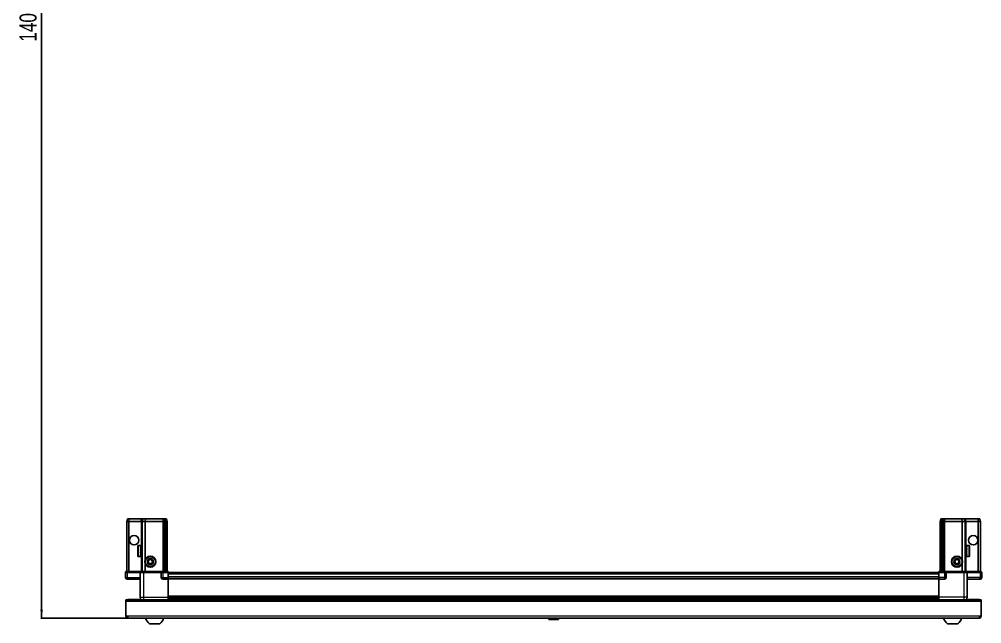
# Model space of a CAD drawing. Header units: millimetres. Extents: x -659 to 3389, y -1410 to 1598.
# Drawn here: x -627 to 497, y -1410 to -703 of the extents above; entities that cross this region are included whole.
import ezdxf

# ---------------------------------------------------------------- set-up
doc = ezdxf.new("R2010")
doc.units = ezdxf.units.MM
doc.layers.add('FORMAT', color=7, linetype='Continuous')
doc.styles.add('SLDTEXTSTYLE0', font='TXT', dxfattribs={"width": 0.75})
doc.dimstyles.new('SLDDIMSTYLE0', dxfattribs={"dimtxt": 20, "dimasz": 10, "dimexe": 0, "dimexo": 0.0625, "dimgap": 5, "dimtad": 2, "dimdec": 1, "dimrnd": 1e-09, "dimzin": 12, "dimdsep": 46, "dimtxsty": 'SLDTEXTSTYLE0', "dimsah": 1, "dimcen": 0.09, "dimadec": 0, "dimazin": 3, "dimtfac": 1, "dimtofl": 0, "dimtmove": 0, "dimatfit": 3, "dimfxl": 0, "dimfrac": 2, "dimtolj": 1, "dimtzin": 12, "dimarcsym": 0})

# ---------------------------------------------------------------- blocks, each defined once
blk = doc.blocks.new('_D_10')
at = {"layer": 'FORMAT'}
for p, q in [((-477.7, 3.8), (-602.1, 3.8)), ((-601.1, 3.8), (-601.1, -1403.2)), ((-500.5, -1403.2), (-602.1, -1403.2))]:
    blk.add_line(p, q, dxfattribs=at)
for points in [[(-601.1, 3.8), (-602.6, -6.2), (-599.5, -6.2)], [(-601.1, -1403.2), (-599.5, -1393.2), (-602.6, -1393.2)]]:
    blk.add_solid(points, dxfattribs=at)
at = {"layer": 'FORMAT', "insert": (-626.9, -729.3), "char_height": 20, "attachment_point": 1, "rotation": 90, "style": 'SLDTEXTSTYLE0'}
blk.add_mtext('1407', dxfattribs=at)

msp = doc.modelspace()

# ---------------------------------------------------------------- linework, layer by layer
at = {"color": 7, "linetype": 'Continuous', "lineweight": 25}
for p, q in [((-501.58, -1290.22), (-500.77, -1287.22)), ((-501.58, -1290.22), (-501.58, -1348.52)), ((-499.08, -1290.22), (-501.58, -1290.22)), ((-500.77, -1287.22), (-498.92, -1287.22)), ((-499.08, -1290.22), (-498.92, -1287.22)), ((-499.08, -1290.22), (-499.08, -1348.52)), ((-484.58, -1290.22), (-499.08, -1290.22)), ((-498.92, -1287.22), (-484.58, -1287.22)), ((-484.58, -1287.22), (-482.77, -1287.22)), ((-483.58, -1290.22), (-484.58, -1290.22)), ((-483.58, -1290.22), (-482.77, -1287.22)), ((-483.58, -1290.22), (-483.58, -1348.52)), ((-480.08, -1290.22), (-483.58, -1290.22)), ((-482.77, -1287.22), (-479.74, -1287.22)), ((-479.74, -1287.22), (-480.08, -1290.22)), ((-480.08, -1290.22), (-480.08, -1334.72)), ((-459.58, -1290.22), (-480.08, -1290.22)), ((-479.74, -1287.22), (-459.58, -1287.22)), ((-459.58, -1287.22), (-457.77, -1287.22)), ((-458.58, -1290.22), (-459.58, -1290.22)), ((-457.77, -1287.22), (-458.58, -1290.22)), ((-457.58, -1290.22), (-458.58, -1290.22)), ((-458.58, -1290.22), (-458.58, -1348.52)), ((-457.77, -1287.22), (-457.03, -1287.22)), ((-457.03, -1287.22), (-457.58, -1290.22)), ((-456.08, -1290.22), (-457.58, -1290.22)), ((-457.58, -1290.22), (-457.58, -1348.52)), ((-457.03, -1287.22), (-456.53, -1287.22)), ((-456.53, -1287.22), (-456.08, -1290.22)), ((-456.53, -1287.22), (-455.38, -1287.22)), ((-456.08, -1290.22), (-456.08, -1348.52)), ((-454.58, -1290.22), (-456.08, -1290.22)), ((-455.38, -1287.22), (-454.58, -1290.22)), ((-454.58, -1290.22), (-454.58, -1348.52)), ((449.23, -1287.22), (448.42, -1290.22)), ((448.42, -1290.22), (449.92, -1290.22)), ((448.42, -1290.22), (448.42, -1348.52)), ((450.38, -1287.22), (449.23, -1287.22)), ((450.38, -1287.22), (449.92, -1290.22)), ((449.92, -1290.22), (451.42, -1290.22)), ((449.92, -1290.22), (449.92, -1348.52)), ((450.88, -1287.22), (450.38, -1287.22)), ((450.88, -1287.22), (451.42, -1290.22)), ((451.62, -1287.22), (450.88, -1287.22)), ((451.42, -1290.22), (452.42, -1290.22)), ((451.42, -1290.22), (451.42, -1348.52)), ((451.62, -1287.22), (452.42, -1290.22)), ((453.42, -1287.22), (451.62, -1287.22)), ((452.42, -1290.22), (452.42, -1348.52)), ((452.42, -1290.22), (453.42, -1290.22)), ((473.59, -1287.22), (453.42, -1287.22)), ((453.42, -1290.22), (473.92, -1290.22)), ((473.59, -1287.22), (473.92, -1290.22)), ((476.62, -1287.22), (473.59, -1287.22)), ((473.92, -1290.22), (473.92, -1334.72)), ((473.92, -1290.22), (477.42, -1290.22)), ((477.42, -1290.22), (476.62, -1287.22)), ((478.42, -1287.22), (476.62, -1287.22)), ((477.42, -1290.22), (477.42, -1348.52)), ((477.42, -1290.22), (478.42, -1290.22)), ((492.77, -1287.22), (478.42, -1287.22)), ((478.42, -1290.22), (492.92, -1290.22)), ((492.92, -1290.22), (492.77, -1287.22)), ((494.62, -1287.22), (492.77, -1287.22)), ((492.92, -1290.22), (495.42, -1290.22)), ((492.92, -1290.22), (492.92, -1348.52)), ((495.42, -1290.22), (494.62, -1287.22)), ((495.42, -1290.22), (495.42, -1348.52)), ((-488.78, -1330.42), (-488.78, -1319.02)), ((-485.58, -1318.22), (-487.98, -1318.22)), ((-485.58, -1318.22), (-485.58, -1318.23)), ((-485.58, -1318.23), (-485.08, -1318.23)), ((-485.58, -1318.42), (-485.08, -1318.42)), ((-485.58, -1318.42), (-485.58, -1318.64)), ((-485.58, -1318.64), (-485.08, -1318.64)), ((-485.58, -1319.21), (-485.08, -1319.21)), ((-485.58, -1319.21), (-485.58, -1319.64)), ((-485.58, -1319.64), (-485.08, -1319.64)), ((-485.58, -1320.55), (-485.08, -1320.55)), ((-485.58, -1320.55), (-485.58, -1321.14)), ((-485.58, -1321.14), (-485.08, -1321.14)), ((-485.58, -1322.29), (-485.08, -1322.29)), ((-485.58, -1322.29), (-485.58, -1322.99)), ((-485.58, -1322.99), (-485.08, -1322.99)), ((-485.58, -1324.27), (-485.08, -1324.27)), ((-485.58, -1324.27), (-485.58, -1325.01)), ((-485.58, -1324.42), (-485.08, -1324.42)), ((-485.58, -1324.92), (-485.08, -1324.92)), ((-485.58, -1325.01), (-485.08, -1325.01)), ((-485.58, -1326.3), (-485.08, -1326.3)), ((-485.58, -1326.3), (-485.58, -1327)), ((-485.08, -1318.42), (-485.08, -1318.23)), ((-485.08, -1318.64), (-485.08, -1318.42)), ((-485.08, -1319.21), (-485.08, -1318.64)), ((-485.08, -1319.64), (-485.08, -1319.21)), ((-485.08, -1320.55), (-485.08, -1319.64)), ((-484.98, -1320.32), (-485.08, -1320.32)), ((-485.08, -1321.14), (-485.08, -1320.55)), ((-485.08, -1322.29), (-485.08, -1321.14)), ((-485.08, -1322.99), (-485.08, -1322.29)), ((-485.08, -1324.27), (-485.08, -1322.99)), ((-485.08, -1324.42), (-485.08, -1324.27)), ((-485.08, -1325.01), (-485.08, -1324.92)), ((-485.08, -1326.3), (-485.08, -1325.01)), ((-485.08, -1327), (-485.08, -1326.3)), ((-484.98, -1329.12), (-484.98, -1320.32)), ((-484.09, -1321.42), (-484.58, -1320.72)), ((-484.58, -1328.72), (-484.58, -1320.72)), ((-483.61, -1320.72), (-484.09, -1321.42)), ((-484.09, -1328.03), (-484.09, -1321.42)), ((-483.58, -1320.72), (-483.61, -1320.72)), ((-483.61, -1328.72), (-483.61, -1320.72)), ((477.46, -1320.72), (477.42, -1320.72)), ((477.94, -1321.42), (477.46, -1320.72)), ((477.46, -1320.72), (477.46, -1328.72)), ((478.42, -1320.72), (477.94, -1321.42)), ((477.94, -1321.42), (477.94, -1328.03)), ((478.42, -1320.72), (478.42, -1328.72)), ((478.92, -1320.32), (478.82, -1320.32)), ((478.82, -1320.32), (478.82, -1329.12)), ((481.82, -1318.22), (478.92, -1318.22)), ((479.42, -1318.23), (478.92, -1318.23)), ((478.92, -1318.23), (478.92, -1318.27)), ((478.92, -1318.27), (478.92, -1318.56)), ((479.42, -1318.27), (478.92, -1318.27)), ((479.42, -1318.56), (478.92, -1318.56)), ((478.92, -1318.56), (478.92, -1318.83)), ((479.42, -1318.83), (478.92, -1318.83)), ((478.92, -1318.83), (478.92, -1319.5)), ((479.42, -1319.5), (478.92, -1319.5)), ((478.92, -1319.5), (478.92, -1319.97)), ((478.92, -1319.97), (478.92, -1320.94)), ((479.42, -1319.97), (478.92, -1319.97)), ((479.42, -1320.94), (478.92, -1320.94)), ((478.92, -1320.94), (478.92, -1321.57)), ((478.92, -1321.57), (478.92, -1322.76)), ((479.42, -1321.57), (478.92, -1321.57)), ((479.42, -1322.76), (478.92, -1322.76)), ((478.92, -1322.76), (478.92, -1323.4)), ((479.42, -1323.4), (478.92, -1323.4)), ((478.92, -1323.48), (478.92, -1324.77)), ((479.42, -1323.48), (478.92, -1323.48)), ((479.42, -1324.77), (478.92, -1324.77)), ((479.42, -1325.26), (478.92, -1325.26)), ((478.92, -1325.26), (478.92, -1325.51)), ((478.92, -1325.51), (478.92, -1326.78)), ((479.42, -1325.51), (478.92, -1325.51)), ((479.42, -1318.27), (479.42, -1318.23)), ((479.42, -1318.83), (479.42, -1318.56)), ((479.42, -1319.97), (479.42, -1319.5)), ((479.42, -1321.57), (479.42, -1320.94)), ((479.42, -1323.48), (479.42, -1322.76)), ((479.42, -1325.51), (479.42, -1324.77)), ((482.62, -1319.02), (482.62, -1330.42)), ((-487.98, -1331.22), (-485.58, -1331.22)), ((-485.58, -1327), (-485.08, -1327)), ((-485.58, -1328.17), (-485.08, -1328.17)), ((-485.58, -1328.17), (-485.58, -1328.77)), ((-485.58, -1328.77), (-485.08, -1328.77)), ((-485.58, -1329.7), (-485.08, -1329.7)), ((-485.58, -1329.7), (-485.58, -1330.15)), ((-485.58, -1330.15), (-485.08, -1330.15)), ((-485.58, -1330.75), (-485.08, -1330.75)), ((-485.58, -1330.75), (-485.58, -1330.99)), ((-485.58, -1330.99), (-485.08, -1330.99)), ((-485.58, -1331.21), (-485.08, -1331.21)), ((-485.58, -1331.21), (-485.58, -1331.22)), ((-485.58, -1331.22), (-485.08, -1331.22)), ((-485.08, -1328.17), (-485.08, -1327)), ((-485.08, -1328.77), (-485.08, -1328.17)), ((-485.08, -1329.7), (-485.08, -1328.77)), ((-485.08, -1329.12), (-484.98, -1329.12)), ((-485.08, -1330.15), (-485.08, -1329.7)), ((-485.08, -1330.75), (-485.08, -1330.15)), ((-485.08, -1330.99), (-485.08, -1330.75)), ((-485.08, -1331.21), (-485.08, -1330.99)), ((-485.08, -1331.22), (-485.08, -1331.21)), ((-484.58, -1328.72), (-484.09, -1328.03)), ((-484.09, -1328.03), (-483.61, -1328.72)), ((-483.61, -1328.72), (-483.58, -1328.72)), ((477.42, -1328.72), (477.46, -1328.72)), ((477.46, -1328.72), (477.94, -1328.03)), ((477.94, -1328.03), (478.42, -1328.72)), ((478.82, -1329.12), (478.92, -1329.12)), ((479.42, -1326.78), (478.92, -1326.78)), ((478.92, -1326.78), (478.92, -1327.47)), ((478.92, -1327.47), (478.92, -1328.59)), ((479.42, -1327.47), (478.92, -1327.47)), ((479.42, -1328.59), (478.92, -1328.59)), ((478.92, -1328.59), (478.92, -1329.15)), ((478.92, -1329.15), (478.92, -1330.01)), ((479.42, -1329.15), (478.92, -1329.15)), ((479.42, -1330.01), (478.92, -1330.01)), ((478.92, -1330.01), (478.92, -1330.41)), ((478.92, -1330.41), (478.92, -1330.92)), ((479.42, -1330.41), (478.92, -1330.41)), ((479.42, -1330.92), (478.92, -1330.92)), ((478.92, -1330.92), (478.92, -1331.1)), ((478.92, -1331.1), (478.92, -1331.22)), ((479.42, -1331.1), (478.92, -1331.1)), ((478.92, -1331.22), (481.82, -1331.22)), ((479.42, -1327.47), (479.42, -1326.78)), ((479.42, -1329.15), (479.42, -1328.59)), ((479.42, -1330.41), (479.42, -1330.01)), ((479.42, -1331.1), (479.42, -1330.92)), ((-502.58, -1348.52), (-503.08, -1349.39)), ((-501.08, -1348.52), (-502.58, -1348.52)), ((-501.08, -1348.52), (-486.28, -1348.52)), ((-486.28, -1348.52), (-486.08, -1348.52)), ((-486.08, -1349.72), (-486.08, -1348.52)), ((-486.08, -1348.52), (-482.08, -1348.52)), ((-482.08, -1348.52), (-461.78, -1348.52)), ((-480.08, -1339.72), (-480.08, -1348.52)), ((-461.78, -1348.52), (-461.58, -1348.52)), ((-461.58, -1349.72), (-461.58, -1348.52)), ((-460.9, -1348.52), (-461.58, -1348.52)), ((-460.9, -1348.52), (-453.08, -1348.52)), ((-453.08, -1348.52), (-453.08, -1349.39)), ((446.92, -1349.39), (446.92, -1348.52)), ((446.92, -1348.52), (454.75, -1348.52)), ((455.42, -1348.52), (454.75, -1348.52)), ((455.42, -1349.72), (455.42, -1348.52)), ((455.42, -1348.52), (455.62, -1348.52)), ((455.62, -1348.52), (475.92, -1348.52)), ((473.92, -1339.72), (473.92, -1348.52)), ((475.92, -1348.52), (479.92, -1348.52)), ((479.92, -1349.72), (479.92, -1348.52)), ((479.92, -1348.52), (480.12, -1348.52)), ((480.12, -1348.52), (494.92, -1348.52)), ((496.42, -1348.52), (494.92, -1348.52)), ((496.92, -1349.39), (496.42, -1348.52)), ((496.92, -1349.39), (496.42, -1348.52)), ((-503.08, -1349.72), (-503.08, -1349.39)), ((-503.08, -1349.72), (-501.08, -1349.72)), ((-503.08, -1349.72), (-503.08, -1355.72)), ((-486.28, -1349.72), (-501.08, -1349.72)), ((-501.08, -1349.72), (-486.28, -1349.72)), ((-486.08, -1357.72), (-501.08, -1357.72)), ((-486.08, -1349.72), (-486.28, -1349.72)), ((-482.08, -1349.72), (-486.08, -1349.72)), ((-486.08, -1349.72), (-486.08, -1378.72)), ((-461.78, -1349.72), (-482.08, -1349.72)), ((-461.58, -1349.72), (-461.78, -1349.72)), ((-461.58, -1349.72), (-459.58, -1349.72)), ((-461.58, -1349.72), (-461.58, -1355.72)), ((-453.08, -1349.39), (-459.58, -1349.39)), ((-453.08, -1349.72), (-459.58, -1349.72)), ((-459.58, -1349.72), (-453.08, -1349.72)), ((-453.08, -1357.72), (-459.58, -1357.72)), ((-453.08, -1349.39), (-453.08, -1349.39)), ((-453.08, -1349.72), (-453.08, -1349.39)), ((-453.08, -1349.72), (-453.08, -1349.72)), ((-453.08, -1349.72), (-453.08, -1355.72)), ((446.92, -1349.87), (-453.08, -1349.87)), ((-453.08, -1355.72), (-453.08, -1357.72)), ((446.92, -1357.07), (-453.08, -1357.07)), ((-453.08, -1378.72), (-453.08, -1357.72)), ((453.42, -1349.39), (446.92, -1349.39)), ((446.92, -1349.72), (446.92, -1349.39)), ((453.42, -1349.72), (446.92, -1349.72)), ((446.92, -1349.72), (446.92, -1355.72)), ((446.92, -1355.72), (446.92, -1357.72)), ((446.92, -1357.72), (453.42, -1357.72)), ((446.92, -1378.72), (446.92, -1357.72)), ((453.42, -1349.72), (455.42, -1349.72)), ((455.42, -1349.72), (453.42, -1349.72)), ((455.62, -1349.72), (455.42, -1349.72)), ((455.42, -1349.72), (455.42, -1355.72)), ((475.92, -1349.72), (455.62, -1349.72)), ((479.92, -1349.72), (475.92, -1349.72)), ((480.12, -1349.72), (479.92, -1349.72)), ((479.92, -1349.72), (479.92, -1378.72)), ((479.92, -1357.72), (494.92, -1357.72)), ((494.92, -1349.72), (480.12, -1349.72)), ((494.92, -1349.72), (496.92, -1349.72)), ((496.92, -1349.72), (496.92, -1349.39)), ((496.92, -1349.72), (496.92, -1349.39)), ((496.92, -1349.72), (496.92, -1349.72)), ((496.92, -1349.72), (496.92, -1355.72)), ((-502.58, -1383.82), (-502.58, -1381.72)), ((-502.58, -1381.72), (496.42, -1381.72)), ((-487.58, -1381.62), (-500.48, -1381.62)), ((-487.58, -1381.62), (-487.58, -1381.72)), ((-453.08, -1379.75), (446.92, -1379.75)), ((-453.08, -1379.78), (446.92, -1379.78)), ((-429.2, -1381.57), (-453.08, -1381.57)), ((-434.58, -1381.72), (-434.58, -1381.57)), ((-434.54, -1381.72), (-434.54, -1381.57)), ((-434.27, -1381.72), (-434.27, -1381.57)), ((-434.01, -1381.72), (-434.01, -1381.57)), ((-433.36, -1381.72), (-433.36, -1381.57)), ((-432.89, -1381.72), (-432.89, -1381.57)), ((-431.93, -1381.72), (-431.93, -1381.57)), ((-431.31, -1381.72), (-431.31, -1381.57)), ((-430.12, -1381.72), (-430.12, -1381.57)), ((-429.46, -1381.72), (-429.46, -1381.57)), ((-429.41, -1381.72), (-429.41, -1381.57)), ((-428.11, -1381.57), (-429.2, -1381.57)), ((-428.11, -1381.72), (-428.11, -1381.57)), ((-428.11, -1381.57), (-428.11, -1381.57)), ((-427.38, -1381.57), (-428.11, -1381.57)), ((-428.1, -1381.72), (-428.1, -1381.57)), ((-427.6, -1381.72), (-427.6, -1381.57)), ((-427.37, -1381.57), (-427.38, -1381.57)), ((-427.37, -1381.72), (-427.37, -1381.57)), ((-426.96, -1381.57), (-427.37, -1381.57)), ((420.8, -1381.57), (-426.96, -1381.57)), ((-426.1, -1381.72), (-426.1, -1381.57)), ((-425.41, -1381.72), (-425.41, -1381.57)), ((-424.28, -1381.72), (-424.28, -1381.57)), ((-423.71, -1381.72), (-423.71, -1381.57)), ((-422.84, -1381.72), (-422.84, -1381.57)), ((-422.44, -1381.72), (-422.44, -1381.57)), ((-421.91, -1381.72), (-421.91, -1381.57)), ((-421.71, -1381.72), (-421.71, -1381.57)), ((-421.58, -1381.72), (-421.58, -1381.57)), ((415.43, -1381.72), (415.43, -1381.57)), ((415.6, -1381.72), (415.6, -1381.57)), ((415.81, -1381.72), (415.81, -1381.57)), ((416.37, -1381.72), (416.37, -1381.57)), ((416.79, -1381.72), (416.79, -1381.57)), ((417.68, -1381.72), (417.68, -1381.57)), ((418.27, -1381.72), (418.27, -1381.57)), ((419.41, -1381.72), (419.41, -1381.57)), ((420.11, -1381.72), (420.11, -1381.57)), ((421.39, -1381.57), (420.8, -1381.57)), ((421.39, -1381.72), (421.39, -1381.57)), ((421.39, -1381.57), (421.39, -1381.57)), ((422.12, -1381.57), (421.39, -1381.57)), ((421.56, -1381.72), (421.56, -1381.57)), ((422.06, -1381.72), (422.06, -1381.57)), ((422.12, -1381.72), (422.12, -1381.57)), ((423.15, -1381.57), (422.12, -1381.57)), ((422.12, -1381.57), (422.12, -1381.57)), ((446.92, -1381.57), (423.04, -1381.57)), ((423.41, -1381.72), (423.41, -1381.57)), ((424.12, -1381.72), (424.12, -1381.57)), ((425.3, -1381.72), (425.3, -1381.57)), ((425.9, -1381.72), (425.9, -1381.57)), ((426.85, -1381.72), (426.85, -1381.57)), ((427.3, -1381.72), (427.3, -1381.57)), ((427.92, -1381.72), (427.92, -1381.57)), ((428.16, -1381.72), (428.16, -1381.57)), ((428.4, -1381.72), (428.4, -1381.57)), ((428.42, -1381.72), (428.42, -1381.57)), ((481.42, -1381.62), (481.42, -1381.72)), ((481.42, -1381.62), (494.32, -1381.62)), ((496.42, -1381.72), (496.42, -1383.82)), ((-502.58, -1401.12), (-502.58, -1383.82)), ((496.42, -1383.82), (496.42, -1401.12)), ((-500.48, -1401.12), (-502.58, -1401.12)), ((-500.48, -1401.12), (-500.48, -1403.22)), ((494.32, -1403.22), (-500.48, -1403.22)), ((-7.88, -1403.22), (-8.86, -1404.21)), ((-8.86, -1404.21), (-8.86, -1404.72)), ((2.71, -1404.21), (-8.86, -1404.21)), ((2.71, -1404.72), (-8.86, -1404.72)), ((2.71, -1404.21), (1.72, -1403.22)), ((2.71, -1404.72), (2.71, -1404.21)), ((496.42, -1401.12), (494.32, -1401.12)), ((494.32, -1403.22), (494.32, -1401.12)), ((-475.08, -1409.82), (-463.08, -1409.82)), ((456.92, -1409.82), (468.92, -1409.82))]:
    msp.add_line(p, q, dxfattribs=at)
at = {"color": 8, "linetype": 'Continuous', "lineweight": 18}
for p, q in [((-484.58, -1290.22), (-484.58, -1287.22)), ((-484.58, -1290.22), (-484.58, -1320.72)), ((-459.58, -1287.22), (-459.58, -1290.22)), ((-459.58, -1290.22), (-459.58, -1348.52)), ((453.42, -1287.22), (453.42, -1290.22)), ((453.42, -1290.22), (453.42, -1348.52)), ((478.42, -1290.22), (478.42, -1287.22)), ((478.42, -1290.22), (478.42, -1320.72)), ((-487.98, -1331.22), (-487.98, -1318.22)), ((481.82, -1318.22), (481.82, -1331.22)), ((-484.58, -1328.72), (-484.58, -1348.52)), ((478.42, -1328.72), (478.42, -1348.52)), ((-501.08, -1349.72), (-501.08, -1348.52)), ((-486.28, -1349.72), (-486.28, -1348.52)), ((-482.08, -1349.72), (-482.08, -1348.52)), ((-461.78, -1349.72), (-461.78, -1348.52)), ((455.62, -1348.52), (455.62, -1349.72)), ((475.92, -1349.72), (475.92, -1348.52)), ((480.12, -1348.52), (480.12, -1349.72)), ((494.92, -1349.72), (494.92, -1348.52)), ((-503.08, -1355.72), (-501.08, -1355.72)), ((-501.08, -1349.72), (-501.08, -1355.72)), ((-501.08, -1355.72), (-486.08, -1355.72)), ((-501.08, -1357.72), (-501.08, -1355.72)), ((-482.08, -1349.72), (-482.08, -1378.72)), ((-461.58, -1355.72), (-459.58, -1355.72)), ((-459.58, -1349.72), (-459.58, -1349.39)), ((-459.58, -1349.72), (-459.58, -1355.72)), ((-459.58, -1355.72), (-453.08, -1355.72)), ((-459.58, -1355.72), (-459.58, -1357.72)), ((-453.08, -1349.72), (-453.08, -1349.39)), ((446.92, -1351.87), (-453.08, -1351.87)), ((446.92, -1355.07), (-453.08, -1355.07)), ((446.92, -1357.72), (-453.08, -1357.72)), ((453.42, -1355.72), (446.92, -1355.72)), ((453.42, -1349.72), (453.42, -1349.39)), ((453.42, -1349.72), (453.42, -1355.72)), ((453.42, -1355.72), (453.42, -1357.72)), ((455.42, -1355.72), (453.42, -1355.72)), ((475.92, -1349.72), (475.92, -1378.72)), ((494.92, -1355.72), (479.92, -1355.72)), ((494.92, -1349.72), (494.92, -1355.72)), ((496.92, -1355.72), (494.92, -1355.72)), ((494.92, -1357.72), (494.92, -1355.72)), ((-500.48, -1381.72), (-500.48, -1381.62)), ((-482.08, -1378.72), (-453.08, -1378.72)), ((-453.08, -1377.13), (446.92, -1377.13)), ((446.92, -1378.54), (-453.08, -1378.54)), ((-453.08, -1380.99), (446.92, -1380.99)), ((475.92, -1378.72), (446.92, -1378.72)), ((494.32, -1381.72), (494.32, -1381.62)), ((496.42, -1383.82), (-502.58, -1383.82)), ((494.32, -1401.12), (-500.48, -1401.12))]:
    msp.add_line(p, q, dxfattribs=at)
at = {"color": 7, "linetype": 'Continuous', "lineweight": 25, "flags": 128}
for points in [[(-500.48, -1381.62), (-500.89, -1381.67), (-501.12, -1381.72)], [(494.96, -1381.72), (494.73, -1381.67), (494.32, -1381.62)]]:
    msp.add_lwpolyline(points, dxfattribs=at)
at = {"color": 7, "linetype": 'Continuous', "lineweight": 25}
for centre, radius in [((-493.08, -1312.22), 5.5), ((486.92, -1312.22), 5.5), ((-474.08, -1337.22), 6.5), ((-474.08, -1337.22), 3.46), ((467.92, -1337.22), 6.5), ((467.92, -1337.22), 3.46)]:
    msp.add_circle(centre, radius, dxfattribs=at)
at = {"color": 8, "linetype": 'Continuous', "lineweight": 18}
for centre in [(-474.08, -1337.22), (467.92, -1337.22)]:
    msp.add_circle(centre, 5.7, dxfattribs=at)
at = {"color": 7, "linetype": 'Continuous', "lineweight": 25}
for centre, radius, start, end in [((-487.98, -1319.02), 0.8, 90, 180), ((-484.58, -1320.32), 0.4, 180, 270), ((478.42, -1320.32), 0.4, 270, 0), ((481.82, -1319.02), 0.8, 0, 90), ((-487.98, -1330.42), 0.8, 180, 270), ((-484.58, -1329.12), 0.4, 90, 180), ((-474.08, -1337.22), 2.5, 147.37605, 207.37605), ((-474.08, -1337.22), 2.5, 87.37605, 147.37605), ((-474.08, -1337.22), 2.5, 27.37605, 87.37605), ((-474.08, -1337.22), 2.5, 327.37605, 27.37605), ((467.92, -1337.22), 2.5, 134.67671, 194.67671), ((467.92, -1337.22), 2.5, 74.67671, 134.67671), ((467.92, -1337.22), 2.5, 14.67671, 74.67671), ((467.92, -1337.22), 2.5, 314.67671, 14.67671), ((478.42, -1329.12), 0.4, 0, 90), ((481.82, -1330.42), 0.8, 270, 360), ((-474.08, -1337.22), 2.5, 207.37605, 267.37605), ((-474.08, -1337.22), 2.5, 267.37605, 327.37605), ((467.92, -1337.22), 2.5, 194.67671, 254.67671), ((467.92, -1337.22), 2.5, 254.67671, 314.67671), ((-501.08, -1355.72), 2, 180, 270), ((-459.58, -1355.72), 2, 180, 270), ((453.42, -1355.72), 2, 270, 0), ((494.92, -1355.72), 2, 270, 0), ((-500.48, -1401.12), 2.1, 180, 270), ((-500.48, -1401.12), 0.6, 180, 270), ((-468.05, -1400.2), 11.91, 194.70035, 233.8734), ((-470.1, -1400.2), 11.91, 306.1266, 345.29965), ((463.95, -1400.2), 11.91, 194.70035, 233.8734), ((461.9, -1400.2), 11.91, 306.1266, 345.29965), ((494.32, -1401.12), 2.1, 270, 0), ((494.32, -1401.12), 0.6, 270, 0)]:
    msp.add_arc(centre, radius, start, end, dxfattribs=at)
for centre, start_param, end_param in [((-459.58, -1345.93), 2.4188584, 3.1415927), ((453.42, -1345.93), 3.1415927, 3.8643269)]:
    msp.add_ellipse(centre, major_axis=(0, 3.46), ratio=0.5773503, start_param=start_param, end_param=end_param, dxfattribs=at)
for points, knots in [([(-476.96, -1337.09), (-476.68, -1336.66), (-476.16, -1335.85), (-475.65, -1335.04), (-475.41, -1334.66)], [0, 0, 0, 0, 0.5346859, 1, 1, 1, 1]), ([(-475.63, -1339.66), (-475.69, -1339.55), (-475.97, -1339.01), (-476.42, -1338.13), (-476.8, -1337.4), (-476.96, -1337.09)], [0, 0, 0, 0, 0.1331247, 0.6370994, 1, 1, 1, 1]), ([(-475.41, -1334.66), (-474.89, -1334.69), (-473.93, -1334.73), (-472.97, -1334.77), (-472.52, -1334.79)], [0, 0, 0, 0, 0.5346859, 1, 1, 1, 1]), ([(-471.19, -1337.36), (-471.47, -1337.79), (-471.99, -1338.6), (-472.51, -1339.41), (-472.75, -1339.79)], [0, 0, 0, 0, 0.53468586, 1, 1, 1, 1]), ([(-472.52, -1334.79), (-472.36, -1335.1), (-471.98, -1335.83), (-471.53, -1336.71), (-471.25, -1337.25), (-471.19, -1337.36)], [0, 0, 0, 0, 0.3629006, 0.8668753, 1, 1, 1, 1]), ([(465.14, -1336.46), (465.51, -1336.1), (466.19, -1335.42), (466.87, -1334.75), (467.19, -1334.43)], [0, 0, 0, 0, 0.5346859, 1, 1, 1, 1]), ([(465.87, -1339.25), (465.78, -1338.92), (465.57, -1338.12), (465.32, -1337.16), (465.17, -1336.58), (465.14, -1336.46)], [0, 0, 0, 0, 0.3629006, 0.8668753, 1, 1, 1, 1]), ([(467.19, -1334.43), (467.69, -1334.57), (468.62, -1334.82), (469.54, -1335.08), (469.98, -1335.2)], [0, 0, 0, 0, 0.5346859, 1, 1, 1, 1]), ([(469.98, -1335.2), (470.01, -1335.32), (470.16, -1335.9), (470.41, -1336.86), (470.62, -1337.65), (470.71, -1337.99)], [0, 0, 0, 0, 0.1331247, 0.6370994, 1, 1, 1, 1]), ([(-472.75, -1339.79), (-473.27, -1339.76), (-474.23, -1339.72), (-475.19, -1339.68), (-475.63, -1339.66)], [0, 0, 0, 0, 0.5346859, 1, 1, 1, 1]), ([(468.65, -1340.02), (468.16, -1339.88), (467.23, -1339.63), (466.3, -1339.37), (465.87, -1339.25)], [0, 0, 0, 0, 0.5346859, 1, 1, 1, 1]), ([(470.71, -1337.99), (470.34, -1338.35), (469.65, -1339.03), (468.97, -1339.7), (468.65, -1340.02)], [0, 0, 0, 0, 0.5346859, 1, 1, 1, 1]), ([(-486.08, -1378.72), (-486.03, -1379.16), (-485.96, -1379.84), (-485.52, -1380.66), (-485.07, -1381.21), (-484.66, -1381.57), (-484.4, -1381.7), (-484.36, -1381.72)], [0, 0, 0, 0, 0.3630185, 0.5584377, 0.7580039, 0.9575702, 1, 1, 1, 1]), ([(-453.08, -1378.72), (-453.08, -1379.12), (-453.08, -1379.91), (-453.08, -1380.93), (-453.08, -1381.56), (-453.08, -1381.71), (-453.08, -1381.72)], [0, 0, 0, 0, 0.32552014, 0.65104028, 0.97656042, 1, 1, 1, 1]), ([(446.92, -1378.72), (446.92, -1379.12), (446.92, -1379.91), (446.92, -1380.93), (446.92, -1381.56), (446.92, -1381.71), (446.92, -1381.72)], [0, 0, 0, 0, 0.32552014, 0.65104028, 0.97656042, 1, 1, 1, 1]), ([(479.92, -1378.72), (479.88, -1379.16), (479.8, -1379.84), (479.37, -1380.66), (478.91, -1381.21), (478.51, -1381.57), (478.25, -1381.7), (478.2, -1381.72)], [0, 0, 0, 0, 0.3630185, 0.5584377, 0.7580039, 0.9575702, 1, 1, 1, 1])]:
    msp.add_open_spline(points, degree=3, knots=knots, dxfattribs=at)
at = {"color": 8, "linetype": 'Continuous', "lineweight": 18}
for points in [[(-486.08, -1378.72), (-486.02, -1378.72), (-485.9, -1378.72), (-484.97, -1378.72), (-483.65, -1378.72), (-482.6, -1378.72), (-482.08, -1378.72)], [(479.92, -1378.72), (479.86, -1378.72), (479.74, -1378.72), (478.82, -1378.72), (477.49, -1378.72), (476.45, -1378.72), (475.92, -1378.72)]]:
    msp.add_open_spline(points, degree=3, dxfattribs=at)
for points, knots in [([(-482.08, -1378.72), (-482.08, -1379.16), (-482.08, -1379.84), (-482.08, -1380.66), (-482.08, -1381.21), (-482.08, -1381.57), (-482.08, -1381.7), (-482.08, -1381.72)], [0, 0, 0, 0, 0.3630185, 0.5584377, 0.7580039, 0.9575702, 1, 1, 1, 1]), ([(475.92, -1378.72), (475.92, -1379.16), (475.92, -1379.84), (475.92, -1380.66), (475.92, -1381.21), (475.92, -1381.57), (475.92, -1381.7), (475.92, -1381.72)], [0, 0, 0, 0, 0.36301846, 0.55843766, 0.75800394, 0.95757021, 1, 1, 1, 1])]:
    msp.add_open_spline(points, degree=3, knots=knots, dxfattribs=at)

# ---------------------------------------------------------------- dimensions: what is measured, and where the dimension line sits
at = {"layer": 'FORMAT'}
dim = msp.add_linear_dim(base=(-601.08, -1403.22), p1=(-477.71, 3.78), p2=(-500.48, -1403.22), angle=90, dimstyle='SLDDIMSTYLE0', dxfattribs=at)
dim.commit()
dim.dimension.update_dxf_attribs({"geometry": '_D_10', "text_midpoint": (-601.08, -699.72), "dimtype": 160})

doc.saveas('drawing.dxf')
